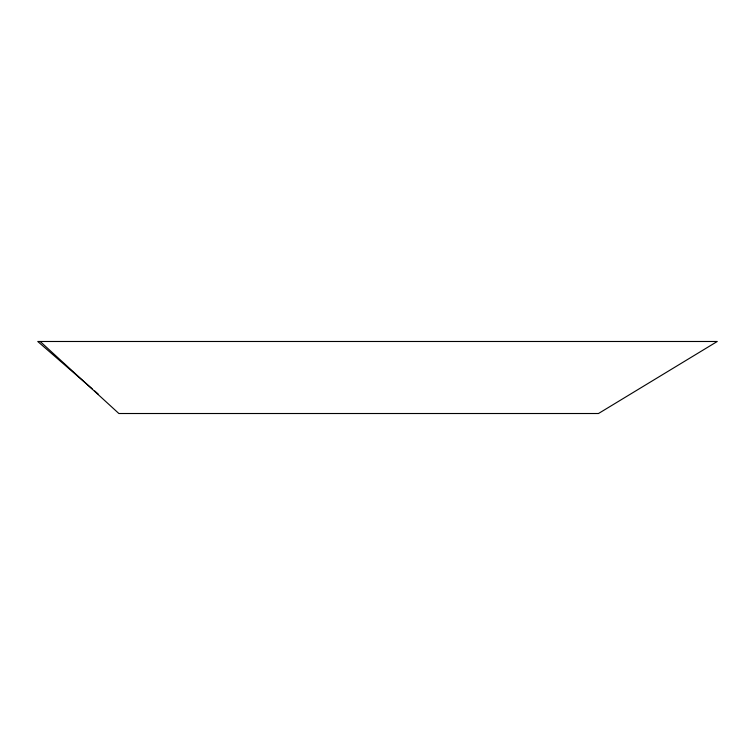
<?xml version="1.0" encoding="UTF-8"?>
<svg xmlns="http://www.w3.org/2000/svg" width="755" height="755" viewBox="0 0 755 755"><rect width="100%" height="100%" fill="white"/><g stroke="black" fill="none" stroke-linecap="round" stroke-linejoin="round"><path stroke-width="1.13" d="M92.119 388.75L37.75 341.486L717.25 341.486L598.488 413.514L118.875 413.514L40.185 341.486M94.715 391.005L98.159 394.006"/></g></svg>
